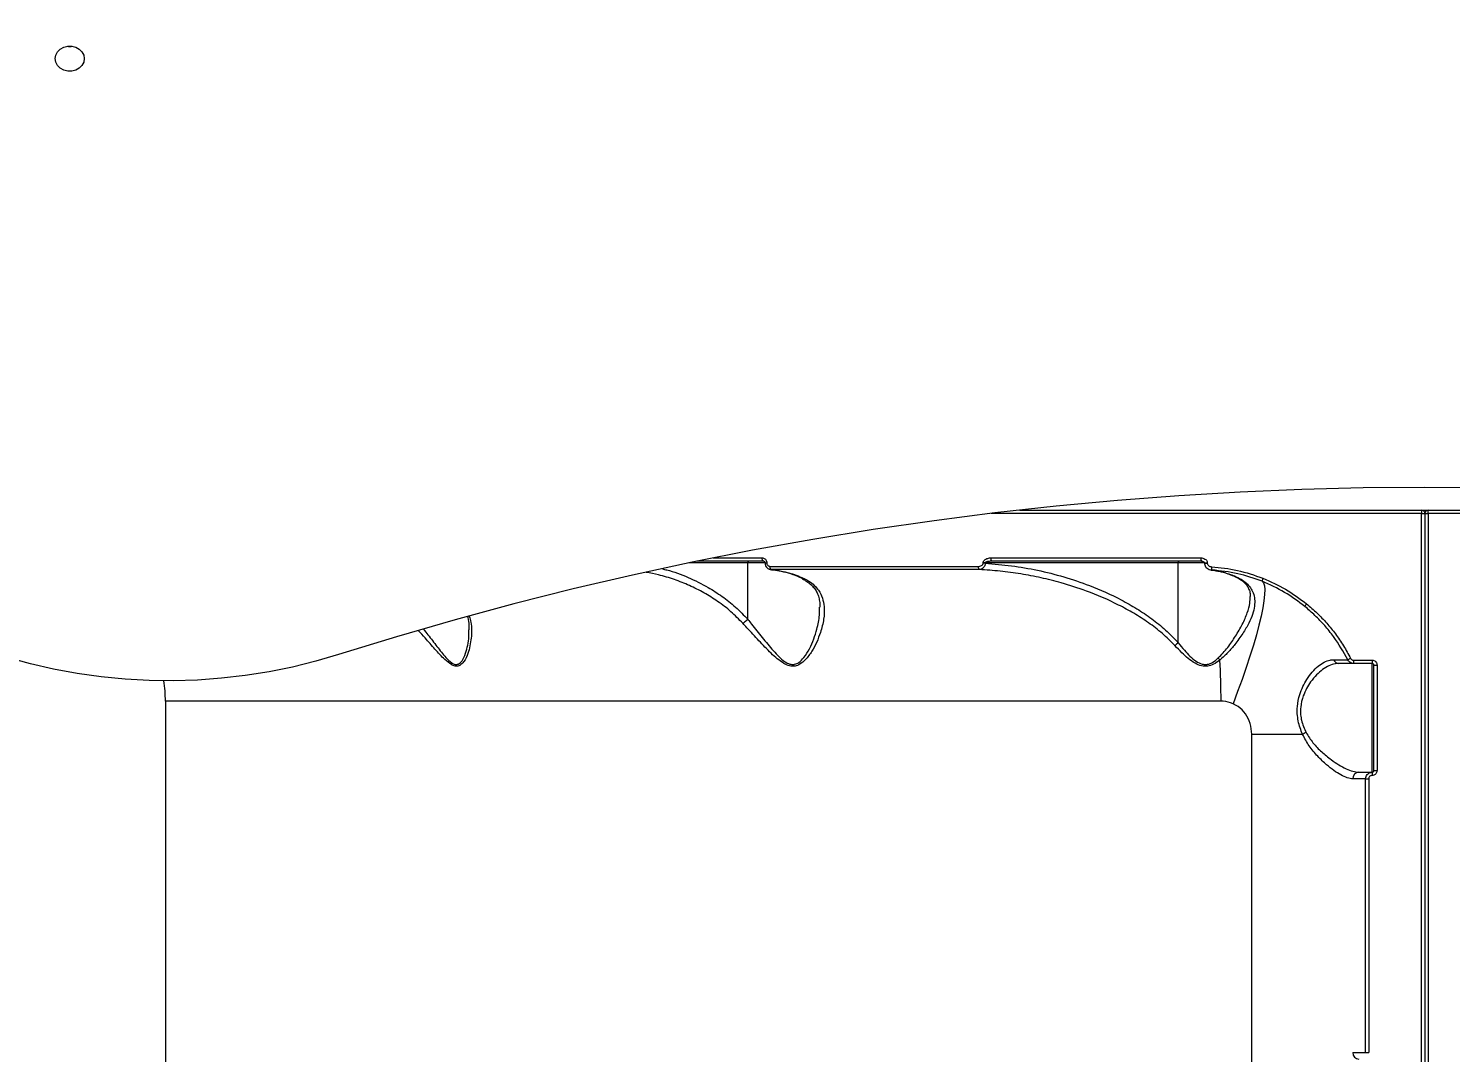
# Model space of a CAD drawing. Header units: millimetres. Extents: x -6796 to 9036, y -6828 to 5710.
# Drawn here: x -3108.1 to -2676.7, y -506.4 to -195.8 of the extents above; entities that cross this region are included whole.
import ezdxf

# ---------------------------------------------------------------- set-up
doc = ezdxf.new("R2010")
doc.units = ezdxf.units.MM
doc.layers.add('DIKOM_РАЗМЕР_ЗОНА', color=7, linetype='Continuous')
doc.layers.add('DIKOM_РАЗМЕР_ОБЪЕКТА', color=7, linetype='Continuous')
doc.styles.add('style1', font='arial.ttf', dxfattribs={"width": 0.8})
doc.dimstyles.new('1-50', dxfattribs={"dimtxt": 300, "dimasz": 200, "dimexe": 100, "dimexo": 0, "dimgap": 100, "dimtad": 1, "dimtxsty": 'style1', "dimcen": 200, "dimclrd": 7, "dimclre": 7, "dimclrt": 7, "dimadec": 1, "dimazin": 2, "dimtfac": 1, "dimtmove": 0, "dimatfit": 2, "dimfxl": 0, "dimlwd": 25, "dimlwe": 18, "dimarcsym": 0})

# ---------------------------------------------------------------- blocks, each defined once
blk = doc.blocks.new('*D11')
at = {"layer": 'Defpoints', "color": 0, "transparency": 16777216}
for p in [(-5295.52, 688.88), (5479.37, 352.85), (5479.37, -5858.19)]:
    blk.add_point(p, dxfattribs=at)
at = {"layer": 'DIKOM_РАЗМЕР_ОБЪЕКТА', "color": 7, "lineweight": 18, "transparency": 16777216}
for p, q in [((-5295.52, 688.88), (-5295.52, -5958.19)), ((5479.37, 352.85), (5479.37, -5958.19))]:
    blk.add_line(p, q, dxfattribs=at)
at = {"layer": 'DIKOM_РАЗМЕР_ОБЪЕКТА', "color": 7, "lineweight": 25, "transparency": 16777216}
blk.add_line((-5095.52, -5858.19), (5279.37, -5858.19), dxfattribs=at)
at = {"layer": 'DIKOM_РАЗМЕР_ОБЪЕКТА', "color": 7, "transparency": 16777216}
for points in [[(-5095.52, -5824.85), (-5095.52, -5891.52), (-5295.52, -5858.19)], [(5279.37, -5824.85), (5279.37, -5891.52), (5479.37, -5858.19)]]:
    blk.add_solid(points, dxfattribs=at)
at = {"layer": 'DIKOM_РАЗМЕР_ОБЪЕКТА', "color": 7, "transparency": 16777216, "insert": (180.34, -5605.01), "char_height": 300, "attachment_point": 5, "style": 'style1'}
blk.add_mtext('10800', dxfattribs=at)
blk = doc.blocks.new('*D14')
at = {"layer": 'Defpoints', "color": 0, "transparency": 16777216}
for p in [(-6795.52, 688.88), (6979.37, 688.88), (6979.37, -6727.83)]:
    blk.add_point(p, dxfattribs=at)
at = {"layer": 'DIKOM_РАЗМЕР_ЗОНА', "color": 7, "lineweight": 18, "transparency": 16777216}
for p, q in [((-6795.52, 688.88), (-6795.52, -6827.83)), ((6979.37, 688.88), (6979.37, -6827.83))]:
    blk.add_line(p, q, dxfattribs=at)
at = {"layer": 'DIKOM_РАЗМЕР_ЗОНА', "color": 7, "lineweight": 25, "transparency": 16777216}
blk.add_line((-6595.52, -6727.83), (6779.37, -6727.83), dxfattribs=at)
at = {"layer": 'DIKOM_РАЗМЕР_ЗОНА', "color": 7, "transparency": 16777216}
for points in [[(-6595.52, -6694.5), (-6595.52, -6761.17), (-6795.52, -6727.83)], [(6779.37, -6694.5), (6779.37, -6761.17), (6979.37, -6727.83)]]:
    blk.add_solid(points, dxfattribs=at)
at = {"layer": 'DIKOM_РАЗМЕР_ЗОНА', "color": 7, "transparency": 16777216, "insert": (26.03, -6474.56), "char_height": 300, "attachment_point": 5, "style": 'style1'}
blk.add_mtext('13800', dxfattribs=at)

msp = doc.modelspace()

# ---------------------------------------------------------------- linework, layer by layer
at = {"color": 7, "linetype": 'Continuous', "lineweight": 15}
for p, q in [((-2685.516, -342.885), (-2816.026, -342.885)), ((-2807.418, -341.885), (-2561.607, -341.885)), ((-2685.516, -826.885), (-2685.516, -342.885)), ((-2685.516, -342.885), (-2684.513, -342.885)), ((-2684.513, -342.885), (-2684.513, -826.885)), ((-2684.513, -342.885), (-2683.511, -342.885)), ((-2683.511, -342.885), (-2683.511, -826.885)), ((-2553, -342.885), (-2683.511, -342.885)), ((-2889.866, -357.885), (-2907.726, -357.885)), ((-2885.056, -357.385), (-2905.306, -357.385)), ((-2900.379, -356.385), (-2885.535, -356.385)), ((-2889.866, -375.045), (-2889.866, -357.885)), ((-2884.66, -357.885), (-2889.866, -357.885)), ((-2884.643, -357.885), (-2884.643, -357.918)), ((-2884.643, -357.885), (-2884.118, -357.885)), ((-2884.643, -357.918), (-2884.118, -357.918)), ((-2884.118, -357.885), (-2884.118, -357.918)), ((-2818.493, -358.007), (-2818.493, -357.885)), ((-2817.855, -357.885), (-2818.493, -357.885)), ((-2817.855, -357.885), (-2817.855, -358.007)), ((-2759.325, -357.885), (-2817.855, -357.885)), ((-2816.127, -356.385), (-2752.488, -356.385)), ((-2752.326, -357.385), (-2815.814, -357.385)), ((-2759.325, -382.133), (-2759.325, -357.885)), ((-2751.351, -357.885), (-2759.325, -357.885)), ((-2751.375, -357.885), (-2751.375, -357.972)), ((-2751.375, -357.885), (-2750.532, -357.885)), ((-2751.375, -357.972), (-2750.532, -357.972)), ((-2750.532, -357.885), (-2750.532, -357.972)), ((-2883.146, -358.945), (-2819.968, -358.945)), ((-2819.669, -359.942), (-2882.708, -359.942)), ((-2817.855, -358.007), (-2818.493, -358.007)), ((-2749.299, -360.061), (-2748.275, -360.225)), ((-2868.115, -371.482), (-2868.113, -371.283)), ((-2706.178, -387.385), (-2700.551, -387.385)), ((-2700.513, -388.385), (-2706.126, -388.385)), ((-2700.513, -421.385), (-2700.513, -388.385)), ((-2700.013, -388.885), (-2699.048, -388.885)), ((-2700.013, -420.885), (-2700.013, -388.885)), ((-2699.048, -388.885), (-2699.048, -420.885)), ((-3066.513, -399.835), (-3066.513, -769.935)), ((-2746.361, -399.835), (-3066.513, -399.835)), ((-2737.015, -759.885), (-2737.015, -409.885)), ((-2737.015, -409.885), (-2721.607, -409.885)), ((-2704.563, -421.385), (-2700.513, -421.385)), ((-2700.013, -420.885), (-2699.048, -420.885)), ((-2702.513, -423.385), (-2706.37, -423.385)), ((-2702.513, -423.385), (-2701.554, -423.385)), ((-2702.513, -506.385), (-2702.513, -423.385)), ((-2701.554, -423.385), (-2701.554, -506.385)), ((-2706.37, -506.385), (-2702.513, -506.385)), ((-2702.513, -506.385), (-2701.554, -506.385))]:
    msp.add_line(p, q, dxfattribs=at)
at = {"color": 7, "linetype": 'Continuous', "lineweight": 15, "flags": 128}
for points in [[(-3099.913, -204.974), (-3099.735, -203.9), (-3099.215, -202.914), (-3098.395, -202.094), (-3097.341, -201.508), (-3096.139, -201.202), (-3094.887, -201.202), (-3093.685, -201.508), (-3092.632, -202.094), (-3091.812, -202.914), (-3091.291, -203.9), (-3091.113, -204.974), (-3091.291, -206.047), (-3091.812, -207.034), (-3092.632, -207.854), (-3093.685, -208.44), (-3094.887, -208.746), (-3096.139, -208.746), (-3097.341, -208.44), (-3098.395, -207.854), (-3099.215, -207.034), (-3099.735, -206.047), (-3099.913, -204.974)], [(-2665.826, -335.178), (-2684.512, -335.02), (-2703.199, -335.178), (-2721.879, -335.652), (-2740.544, -336.442), (-2759.188, -337.548), (-2777.804, -338.968), (-2796.383, -340.704), (-2814.921, -342.753), (-2833.408, -345.115), (-2851.838, -347.79), (-2870.205, -350.776), (-2888.501, -354.072), (-2906.719, -357.676), (-2924.853, -361.589), (-2942.894, -365.807), (-2960.837, -370.33), (-2978.675, -375.155), (-2996.4, -380.281), (-3014.007, -385.706)], [(-2889.703, -357.385), (-2889.735, -357.395), (-2889.765, -357.423), (-2889.794, -357.469), (-2889.818, -357.532), (-2889.838, -357.607), (-2889.853, -357.694), (-2889.862, -357.788), (-2889.866, -357.885)], [(-2885.056, -357.385), (-2885.15, -357.366), (-2885.239, -357.309), (-2885.322, -357.217), (-2885.395, -357.092), (-2885.454, -356.941), (-2885.498, -356.768), (-2885.526, -356.58), (-2885.535, -356.385)], [(-2815.814, -357.385), (-2815.875, -357.366), (-2815.934, -357.309), (-2815.988, -357.217), (-2816.035, -357.092), (-2816.074, -356.941), (-2816.103, -356.768), (-2816.121, -356.58), (-2816.127, -356.385)], [(-2759.163, -357.385), (-2759.194, -357.395), (-2759.225, -357.423), (-2759.253, -357.469), (-2759.277, -357.532), (-2759.297, -357.607), (-2759.312, -357.694), (-2759.322, -357.788), (-2759.325, -357.885)], [(-2882.708, -359.942), (-2882.795, -359.911), (-2882.878, -359.847), (-2882.954, -359.75), (-2883.02, -359.626), (-2883.073, -359.478), (-2883.113, -359.311), (-2883.138, -359.131), (-2883.146, -358.945)], [(-2733.897, -363.491), (-2733.482, -363.969), (-2733.219, -364.808), (-2733.11, -366), (-2733.155, -367.534), (-2733.355, -369.395), (-2733.708, -371.563), (-2734.21, -374.018), (-2734.856, -376.735), (-2735.64, -379.688), (-2736.554, -382.847), (-2737.589, -386.182), (-2738.735, -389.659), (-2739.98, -393.243), (-2741.312, -396.901), (-2742.719, -400.595)], [(-3014.007, -385.706), (-3020.934, -387.742), (-3027.968, -389.483), (-3035.092, -390.925), (-3042.288, -392.065), (-3049.54, -392.899), (-3056.83, -393.427), (-3064.142, -393.645), (-3071.457, -393.555), (-3078.758, -393.156), (-3086.028, -392.45), (-3093.249, -391.437), (-3100.405, -390.12), (-3107.478, -388.503), (-3114.452, -386.589)]]:
    msp.add_lwpolyline(points, dxfattribs=at)
at = {"color": 7, "linetype": 'Continuous', "lineweight": 15}
for centre, radius, start, end in [((-3095.513, -196.213), 5.072, 261.14106, 278.85894), ((-2576.379, -342.645), 109.137, 179.60091, 180.12586), ((-2685.513, -342.885), 1, 0, 90), ((-2683.513, -342.885), 1, 90, 180), ((-2792.647, -342.645), 109.137, 359.87414, 0.39909), ((-2750.822, -356.628), 1.684, 171.69609, 206.69646), ((-2818.828, -359.147), 1.157, 169.94228, 223.42982), ((-2747.283, -359.396), 1.972, 169.92074, 199.25547), ((-2731.522, -363.647), 2.38, 152.91923, 176.24306), ((-2717.808, -372.737), 3.548, 137.18972, 152.55367), ((-2742.219, -383.159), 6.129, 215.67697, 223.23724), ((-2982.313, -399.706), 235.953, 359.96856, 2.99984), ((-2710.559, -386.625), 1.761, 201.13999, 268.16927), ((-2702.939, -395.507), 9.605, 115.4877, 121.17114), ((-2701.311, -387.636), 4.873, 177.05176, 188.84474), ((-2694.027, -387.637), 6.529, 177.79007, 186.57945), ((-3106.513, -399.835), 40, 0, 8.89954), ((-2717.658, -416.24), 7.481, 112.83321, 121.85445), ((-2704.462, -423.293), 1.911, 93.04481, 182.75963), ((-2694.023, -422.133), 6.533, 173.42246, 182.20854), ((-2704.462, -506.477), 1.911, 177.24037, 266.95519)]:
    msp.add_arc(centre, radius, start, end, dxfattribs=at)
for points, knots in [([(-2885.535, -356.385), (-2885.4, -356.397), (-2885.111, -356.423), (-2884.709, -356.636), (-2884.381, -356.975), (-2884.161, -357.404), (-2884.133, -357.725), (-2884.118, -357.885)], [0, 0, 0, 0, 0.1890311, 0.4044887, 0.6068078, 0.8033272, 1, 1, 1, 1]), ([(-2885.028, -357.403), (-2884.979, -357.406), (-2884.894, -357.41), (-2884.769, -357.516), (-2884.688, -357.647), (-2884.649, -357.779), (-2884.639, -357.898), (-2884.65, -357.967), (-2884.654, -357.996)], [0, 0, 0, 0, 0.3052562, 0.5392222, 0.6957935, 0.8158296, 0.9217069, 1, 1, 1, 1]), ([(-2884.63, -357.918), (-2884.634, -357.962), (-2884.658, -358.249), (-2884.493, -358.782), (-2884.078, -359.411), (-2883.446, -359.815), (-2882.932, -359.99), (-2882.678, -359.943), (-2882.673, -359.942)], [0, 0, 0, 0, 0.0419761, 0.2717895, 0.5072977, 0.748593, 0.9944137, 1, 1, 1, 1]), ([(-2884.118, -357.918), (-2884.109, -358.027), (-2884.089, -358.244), (-2883.939, -358.537), (-2883.715, -358.77), (-2883.438, -358.919), (-2883.239, -358.937), (-2883.146, -358.945)], [0, 0, 0, 0, 0.1951197, 0.3901078, 0.5933383, 0.8111068, 1, 1, 1, 1]), ([(-2818.493, -357.885), (-2818.484, -357.787), (-2818.464, -357.568), (-2818.276, -357.218), (-2817.918, -356.87), (-2817.246, -356.515), (-2816.61, -356.392), (-2816.18, -356.386), (-2816.127, -356.385)], [0, 0, 0, 0, 0.0928037, 0.206153, 0.369294, 0.5724131, 0.9471625, 1, 1, 1, 1]), ([(-2815.814, -357.385), (-2816.18, -357.397), (-2816.705, -357.413), (-2817.329, -357.54), (-2817.637, -357.648), (-2817.795, -357.753), (-2817.845, -357.83), (-2817.854, -357.865), (-2817.855, -357.882), (-2817.855, -357.885)], [0, 0, 0, 0, 0.5028397, 0.7219622, 0.8722113, 0.951478, 0.9757642, 0.9961785, 1, 1, 1, 1]), ([(-2752.488, -356.385), (-2752.284, -356.399), (-2751.841, -356.431), (-2751.249, -356.685), (-2750.822, -357.061), (-2750.578, -357.467), (-2750.548, -357.746), (-2750.532, -357.885)], [0, 0, 0, 0, 0.2267413, 0.4919406, 0.6959405, 0.8477136, 1, 1, 1, 1]), ([(-2752.325, -357.388), (-2752.314, -357.387), (-2752.118, -357.373), (-2751.812, -357.452), (-2751.516, -357.632), (-2751.404, -357.773), (-2751.376, -357.855), (-2751.375, -357.899), (-2751.379, -357.919), (-2751.381, -357.926)], [0, 0, 0, 0, 0.0278329, 0.4987124, 0.7632907, 0.8961709, 0.9488084, 0.9813231, 1, 1, 1, 1]), ([(-2751.356, -357.972), (-2751.349, -358.147), (-2751.332, -358.531), (-2751.044, -359.073), (-2750.58, -359.558), (-2749.925, -359.916), (-2749.356, -360.053), (-2749.028, -360.051), (-2748.977, -360.051)], [0, 0, 0, 0, 0.148757, 0.3249666, 0.5085308, 0.7183909, 0.9564065, 1, 1, 1, 1]), ([(-2750.532, -357.972), (-2750.528, -358.037), (-2750.515, -358.2), (-2750.391, -358.466), (-2750.125, -358.751), (-2749.719, -358.978), (-2749.39, -359.027), (-2749.224, -359.051)], [0, 0, 0, 0, 0.1034034, 0.262459, 0.4611909, 0.7282708, 1, 1, 1, 1]), ([(-2891.369, -376.228), (-2892.557, -375.022), (-2894.948, -372.595), (-2898.944, -369.545), (-2903.155, -366.905), (-2907.543, -364.702), (-2912.164, -362.891), (-2916.55, -361.554), (-2919.438, -361.017), (-2920.675, -360.787)], [0, 0, 0, 0, 0.148648, 0.2991251, 0.4434134, 0.5897732, 0.7361582, 0.8869956, 1, 1, 1, 1]), ([(-2915.789, -359.745), (-2915.34, -359.841), (-2912.675, -360.411), (-2907.981, -362.217), (-2902.379, -364.929), (-2897.592, -368.031), (-2893.516, -371.231), (-2891.083, -373.776), (-2889.867, -375.049)], [0, 0, 0, 0, 0.04568, 0.2708556, 0.4951927, 0.6591679, 0.8296122, 1, 1, 1, 1]), ([(-2882.825, -359.95), (-2882.742, -359.954), (-2881.705, -359.995), (-2879.723, -360.365), (-2876.915, -361.106), (-2874.751, -361.89), (-2873.557, -362.513), (-2873.255, -362.671)], [0, 0, 0, 0, 0.0255689, 0.3177075, 0.6098535, 0.9011846, 1, 1, 1, 1]), ([(-2882.708, -359.942), (-2881.121, -360.161), (-2878.01, -360.59), (-2874.7, -361.777), (-2872.984, -362.574), (-2872.711, -362.701)], [0, 0, 0, 0, 0.4665272, 0.9150084, 1, 1, 1, 1]), ([(-2819.968, -358.945), (-2819.691, -358.921), (-2819.293, -358.887), (-2818.845, -358.643), (-2818.627, -358.429), (-2818.511, -358.208), (-2818.499, -358.069), (-2818.493, -358.007)], [0, 0, 0, 0, 0.4370966, 0.628855, 0.7909402, 0.9060702, 1, 1, 1, 1]), ([(-2817.855, -358.007), (-2817.865, -358.131), (-2817.886, -358.402), (-2818.029, -358.836), (-2818.294, -359.275), (-2818.743, -359.69), (-2819.229, -359.905), (-2819.566, -359.934), (-2819.669, -359.942)], [0, 0, 0, 0, 0.1132718, 0.247087, 0.4203724, 0.6073797, 0.880134, 1, 1, 1, 1]), ([(-2760.325, -382.981), (-2761.576, -381.728), (-2764.092, -379.207), (-2768.33, -376.004), (-2772.777, -373.137), (-2778.992, -369.756), (-2786.347, -366.603), (-2794.264, -364.048), (-2800.913, -362.375), (-2807.093, -361.196), (-2813.349, -360.337), (-2817.562, -360.074), (-2819.669, -359.942)], [0, 0, 0, 0, 0.0803, 0.1615654, 0.2421397, 0.3227397, 0.486604, 0.6103971, 0.7072093, 0.8040246, 0.9020135, 1, 1, 1, 1]), ([(-2817.855, -358.007), (-2815.197, -358.221), (-2809.88, -358.648), (-2801.93, -360.06), (-2794.033, -362.035), (-2785.496, -364.914), (-2778.1, -368.222), (-2771.863, -371.761), (-2767.372, -374.791), (-2763.102, -378.173), (-2760.59, -380.814), (-2759.328, -382.141)], [0, 0, 0, 0, 0.1245785, 0.2491565, 0.3764189, 0.5036651, 0.6677216, 0.7510874, 0.8344269, 0.9167827, 1, 1, 1, 1]), ([(-2749.224, -359.051), (-2746.597, -359.324), (-2741.276, -359.876), (-2736.207, -361.66), (-2733.641, -362.564)], [0, 0, 0, 0, 0.4937959, 1, 1, 1, 1]), ([(-2733.897, -363.491), (-2736.344, -362.625), (-2741.301, -360.87), (-2746.508, -360.323), (-2749.144, -360.046)], [0, 0, 0, 0, 0.4937418, 1, 1, 1, 1]), ([(-2749.144, -360.046), (-2747.984, -360.233), (-2745.652, -360.609), (-2743.392, -361.449), (-2742.256, -361.871)], [0, 0, 0, 0, 0.4973259, 1, 1, 1, 1]), ([(-2748.275, -360.225), (-2747.864, -360.286), (-2746.519, -360.483), (-2744.617, -361.017), (-2743.158, -361.619), (-2742.6, -361.849)], [0, 0, 0, 0, 0.2137951, 0.6991189, 1, 1, 1, 1]), ([(-2742.256, -361.871), (-2741.571, -362.189), (-2740.199, -362.825), (-2738.591, -364.031), (-2737.358, -365.416), (-2736.504, -367.044), (-2736.095, -368.896), (-2736.154, -371.066), (-2736.742, -373.486), (-2737.929, -376.283), (-2739.707, -379.348), (-2741.905, -382.34), (-2744.196, -385.087), (-2745.855, -386.601), (-2746.684, -387.357)], [0, 0, 0, 0, 0.0677685, 0.1355684, 0.2063197, 0.2771056, 0.35689, 0.436716, 0.5289558, 0.6212418, 0.7291449, 0.837083, 0.918591, 1, 1, 1, 1]), ([(-2742.601, -361.813), (-2742.144, -362.018), (-2741.201, -362.44), (-2740.05, -363.19), (-2739.079, -364.024), (-2738.349, -364.926), (-2737.822, -365.959), (-2737.517, -366.996), (-2737.502, -367.777), (-2737.495, -368.095)], [0, 0, 0, 0, 0.1271629, 0.2618748, 0.4035698, 0.5495044, 0.7048924, 0.8797686, 1, 1, 1, 1]), ([(-2742.577, -361.801), (-2742.556, -361.815), (-2742.477, -361.869), (-2742.361, -361.872), (-2742.272, -361.871), (-2742.256, -361.871)], [0, 0, 0, 0, 0.2276068, 0.858362, 1, 1, 1, 1]), ([(-2872.711, -362.701), (-2872.245, -362.945), (-2871.108, -363.54), (-2869.644, -364.701), (-2868.206, -366.37), (-2867.172, -368.51), (-2866.593, -371.437), (-2866.751, -374.973), (-2867.668, -378.611), (-2868.925, -381.913), (-2870.393, -384.739), (-2872.12, -387.051), (-2873.874, -388.61), (-2875.541, -389.297), (-2877.278, -389.225), (-2879.131, -388.371), (-2880.984, -387.002), (-2883.489, -384.683), (-2886.552, -381.511), (-2889.363, -378.413), (-2890.958, -376.676), (-2891.369, -376.228)], [0, 0, 0, 0, 0.0311455, 0.0759172, 0.1207184, 0.1829877, 0.2453509, 0.3313866, 0.417555, 0.4778058, 0.5381663, 0.5981134, 0.6384097, 0.6671005, 0.6962092, 0.7286741, 0.7672502, 0.8059914, 0.8885894, 0.971253, 1, 1, 1, 1]), ([(-2873.369, -362.759), (-2873.276, -362.801), (-2872.639, -363.09), (-2871.661, -363.732), (-2870.462, -364.684), (-2869.515, -365.763), (-2868.814, -366.938), (-2868.338, -368.355), (-2868.04, -369.814), (-2868.02, -370.837), (-2868.01, -371.303)], [0, 0, 0, 0, 0.0226501, 0.1554141, 0.2918327, 0.4318038, 0.575808, 0.7272775, 0.8756542, 1, 1, 1, 1]), ([(-2872.711, -362.701), (-2872.731, -362.704), (-2872.892, -362.731), (-2873.087, -362.739), (-2873.21, -362.645), (-2873.231, -362.629)], [0, 0, 0, 0, 0.1051342, 0.8488448, 1, 1, 1, 1]), ([(-2720.956, -371.102), (-2722.947, -369.603), (-2726.976, -366.569), (-2731.572, -364.525), (-2733.897, -363.491)], [0, 0, 0, 0, 0.4941621, 1, 1, 1, 1]), ([(-2733.641, -362.564), (-2731.319, -363.592), (-2726.62, -365.671), (-2722.496, -368.762), (-2720.41, -370.326)], [0, 0, 0, 0, 0.4941728, 1, 1, 1, 1]), ([(-2747.197, -386.733), (-2746.209, -385.676), (-2744.23, -383.56), (-2741.87, -380.04), (-2739.801, -376.527), (-2738.363, -373.162), (-2737.555, -370.33), (-2737.544, -368.753), (-2737.539, -368.085)], [0, 0, 0, 0, 0.1724785, 0.3452797, 0.531574, 0.7177592, 0.8803384, 1, 1, 1, 1]), ([(-2720.41, -370.326), (-2719.338, -371.24), (-2717.194, -373.067), (-2714.277, -376.134), (-2711.585, -379.448), (-2709.139, -383.006), (-2707.761, -385.56), (-2707.072, -386.837)], [0, 0, 0, 0, 0.197831, 0.3955012, 0.5931691, 0.7965818, 1, 1, 1, 1]), ([(-2974.35, -374.07), (-2974.183, -374.673), (-2973.594, -376.803), (-2973.631, -380.701), (-2974.452, -384.799), (-2975.752, -387.664), (-2976.83, -388.8), (-2977.744, -389.226), (-2978.609, -389.308), (-2980.09, -388.689), (-2982.147, -386.919), (-2984.759, -384.096), (-2987.359, -381.059), (-2989.106, -379.197), (-2989.789, -378.469)], [0, 0, 0, 0, 0.0623962, 0.2201206, 0.3777299, 0.4710452, 0.5328125, 0.5457346, 0.5879192, 0.6298269, 0.7027178, 0.8149661, 0.9276122, 1, 1, 1, 1]), ([(-2974.849, -374.212), (-2974.824, -374.306), (-2974.604, -375.145), (-2974.455, -376.468), (-2974.463, -377.707), (-2974.466, -378.16)], [0, 0, 0, 0, 0.0743162, 0.6614759, 1, 1, 1, 1]), ([(-2889.867, -375.049), (-2890.029, -375.203), (-2890.353, -375.511), (-2890.832, -375.886), (-2891.167, -376.112), (-2891.322, -376.201), (-2891.369, -376.228)], [0, 0, 0, 0, 0.3252438, 0.6505842, 0.8925495, 1, 1, 1, 1]), ([(-2889.867, -375.049), (-2889.866, -375.048), (-2889.866, -375.048), (-2889.866, -375.046), (-2889.866, -375.046), (-2889.866, -375.045)], [0, 0, 0, 0, 0.3203714, 0.6768016, 1, 1, 1, 1]), ([(-2889.866, -375.045), (-2889.491, -375.516), (-2888.049, -377.334), (-2885.521, -380.573), (-2882.771, -383.892), (-2880.527, -386.337), (-2878.883, -387.771), (-2877.294, -388.647), (-2876.223, -388.745), (-2875.283, -388.587), (-2874.149, -388.029), (-2872.606, -386.37), (-2871.092, -383.943), (-2869.829, -380.984), (-2868.79, -377.543), (-2868.062, -374.328), (-2868.101, -372.234), (-2868.115, -371.482)], [0, 0, 0, 0, 0.0410603, 0.1582877, 0.2754236, 0.3287897, 0.3818868, 0.4245569, 0.455803, 0.4619681, 0.4993769, 0.5538737, 0.6383774, 0.7234478, 0.8083968, 0.9311805, 1, 1, 1, 1]), ([(-2707.91, -387.289), (-2709.271, -384.881), (-2711.333, -381.233), (-2714.88, -376.888), (-2717.778, -373.815), (-2719.907, -371.998), (-2720.956, -371.102)], [0, 0, 0, 0, 0.3951683, 0.5986709, 0.8021691, 1, 1, 1, 1]), ([(-2988.228, -378.024), (-2987.773, -378.581), (-2986.359, -380.314), (-2984.178, -383.276), (-2981.828, -386.222), (-2979.973, -388.11), (-2978.633, -388.779), (-2977.959, -388.709), (-2977.566, -388.536), (-2977.037, -388.243), (-2976.079, -387.015), (-2975.008, -384.007), (-2974.354, -380.857), (-2974.495, -378.681), (-2974.528, -378.172)], [0, 0, 0, 0, 0.0671918, 0.2088476, 0.3499862, 0.4379533, 0.4865986, 0.5342893, 0.5349296, 0.5499285, 0.6235093, 0.7389225, 0.9388924, 1, 1, 1, 1]), ([(-2759.328, -382.141), (-2759.489, -382.292), (-2759.782, -382.566), (-2760.129, -382.839), (-2760.295, -382.959), (-2760.325, -382.981)], [0, 0, 0, 0, 0.4994004, 0.9072483, 1, 1, 1, 1]), ([(-2746.684, -387.357), (-2747.322, -387.832), (-2748.434, -388.659), (-2750.382, -389.304), (-2752.353, -389.211), (-2754.394, -388.323), (-2756.374, -386.9), (-2758.379, -385.052), (-2759.642, -383.708), (-2760.325, -382.981)], [0, 0, 0, 0, 0.1507724, 0.2625227, 0.375806, 0.5043411, 0.659833, 0.8160121, 1, 1, 1, 1]), ([(-2759.328, -382.141), (-2759.327, -382.141), (-2759.326, -382.139), (-2759.325, -382.136), (-2759.325, -382.134), (-2759.325, -382.133)], [0, 0, 0, 0, 0.2880112, 0.6725886, 1, 1, 1, 1]), ([(-2759.325, -382.133), (-2758.715, -382.896), (-2757.6, -384.292), (-2755.826, -386.23), (-2754.078, -387.72), (-2752.358, -388.615), (-2751.146, -388.744), (-2750.062, -388.613), (-2748.713, -388.081), (-2747.756, -387.23), (-2747.197, -386.733)], [0, 0, 0, 0, 0.1920681, 0.3511872, 0.5094923, 0.6344462, 0.7186499, 0.7420949, 0.8495971, 1, 1, 1, 1]), ([(-2721.607, -409.885), (-2721.879, -409.234), (-2722.422, -407.932), (-2722.985, -405.831), (-2723.268, -403.661), (-2723.242, -400.917), (-2722.637, -398.07), (-2721.557, -395.362), (-2720.268, -393.03), (-2718.708, -390.922), (-2716.922, -389.155), (-2715.102, -387.938), (-2713.515, -387.335), (-2712.564, -387.281), (-2712.201, -387.26)], [0, 0, 0, 0, 0.0610594, 0.1220448, 0.1836232, 0.2451896, 0.3548568, 0.4369236, 0.519097, 0.622818, 0.7265988, 0.831088, 0.9355781, 1, 1, 1, 1]), ([(-2712.201, -387.26), (-2711.333, -387.265), (-2709.571, -387.276), (-2708.335, -387.284), (-2707.939, -387.288), (-2707.916, -387.289), (-2707.91, -387.289)], [0, 0, 0, 0, 0.3414997, 0.6929979, 0.918012, 1, 1, 1, 1]), ([(-2706.126, -388.385), (-2706.186, -388.383), (-2706.47, -388.376), (-2706.968, -388.238), (-2707.546, -387.861), (-2707.789, -387.48), (-2707.91, -387.289)], [0, 0, 0, 0, 0.0819172, 0.3880102, 0.6939586, 1, 1, 1, 1]), ([(-2707.072, -386.837), (-2707.011, -386.932), (-2706.889, -387.123), (-2706.6, -387.311), (-2706.35, -387.38), (-2706.208, -387.384), (-2706.178, -387.385)], [0, 0, 0, 0, 0.3055868, 0.611499, 0.9178799, 1, 1, 1, 1]), ([(-2700.551, -387.385), (-2700.44, -387.392), (-2700.161, -387.411), (-2699.738, -387.591), (-2699.357, -387.93), (-2699.097, -388.379), (-2699.064, -388.717), (-2699.048, -388.885)], [0, 0, 0, 0, 0.1418214, 0.356673, 0.5713592, 0.7857116, 1, 1, 1, 1]), ([(-2710.615, -388.385), (-2710.995, -388.407), (-2711.984, -388.463), (-2713.644, -389.026), (-2715.545, -390.162), (-2717.425, -391.811), (-2719.064, -393.762), (-2720.433, -395.936), (-2721.584, -398.433), (-2722.231, -401.032), (-2722.297, -403.476), (-2722.126, -404.816), (-2721.832, -406.175), (-2721.417, -407.556), (-2720.849, -408.743), (-2720.561, -409.345)], [0, 0, 0, 0, 0.0653872, 0.1703676, 0.2779412, 0.381809, 0.4884118, 0.5695632, 0.6527946, 0.7604197, 0.8151638, 0.8718835, 0.8800464, 0.9391993, 1, 1, 1, 1]), ([(-2706.126, -388.385), (-2706.213, -388.385), (-2706.398, -388.385), (-2707.856, -388.385), (-2709.687, -388.385), (-2710.615, -388.385)], [0, 0, 0, 0, 0.3069735, 0.6484679, 1, 1, 1, 1]), ([(-2700.013, -388.885), (-2700.019, -388.829), (-2700.03, -388.716), (-2700.116, -388.567), (-2700.243, -388.454), (-2700.383, -388.394), (-2700.476, -388.388), (-2700.513, -388.385)], [0, 0, 0, 0, 0.2138913, 0.4282159, 0.6429459, 0.858085, 1, 1, 1, 1]), ([(-2742.719, -400.595), (-2743.699, -400.266), (-2744.783, -399.904), (-2746.025, -399.839), (-2746.246, -399.836), (-2746.361, -399.835)], [0, 0, 0, 0, 0.8217828, 0.9078694, 1, 1, 1, 1]), ([(-2737.015, -409.885), (-2737.112, -408.772), (-2737.304, -406.566), (-2738.82, -403.616), (-2740.745, -401.61), (-2742.199, -400.862), (-2742.719, -400.595)], [0, 0, 0, 0, 0.2885652, 0.5716292, 0.8470327, 1, 1, 1, 1]), ([(-2720.561, -409.345), (-2719.898, -410.411), (-2718.513, -412.638), (-2715.794, -415.309), (-2713.125, -417.5), (-2710.621, -419.18), (-2708.412, -420.376), (-2706.329, -421.21), (-2705.157, -421.326), (-2704.563, -421.385)], [0, 0, 0, 0, 0.1463779, 0.3054994, 0.4689927, 0.6008971, 0.7350967, 0.8657029, 1, 1, 1, 1]), ([(-2706.37, -423.385), (-2706.916, -423.324), (-2708.025, -423.198), (-2709.998, -422.276), (-2712.126, -420.922), (-2714.497, -419.052), (-2717.061, -416.58), (-2719.669, -413.563), (-2720.979, -411.077), (-2721.607, -409.885)], [0, 0, 0, 0, 0.1295408, 0.2635077, 0.3938361, 0.5268977, 0.6860435, 0.8495359, 1, 1, 1, 1]), ([(-2702.513, -423.385), (-2702.503, -423.238), (-2702.479, -422.867), (-2702.24, -422.305), (-2701.788, -421.797), (-2701.188, -421.452), (-2700.738, -421.407), (-2700.513, -421.385)], [0, 0, 0, 0, 0.1407071, 0.3554537, 0.5702532, 0.7851087, 1, 1, 1, 1]), ([(-2700.551, -422.385), (-2700.664, -422.396), (-2700.889, -422.418), (-2701.19, -422.591), (-2701.417, -422.845), (-2701.537, -423.126), (-2701.549, -423.312), (-2701.554, -423.385)], [0, 0, 0, 0, 0.2152037, 0.4301645, 0.6450299, 0.8594951, 1, 1, 1, 1]), ([(-2699.048, -420.885), (-2699.055, -420.995), (-2699.073, -421.274), (-2699.253, -421.696), (-2699.593, -422.077), (-2700.044, -422.335), (-2700.382, -422.369), (-2700.551, -422.385)], [0, 0, 0, 0, 0.1406016, 0.3550929, 0.5698847, 0.784917, 1, 1, 1, 1]), ([(-2700.513, -421.385), (-2700.457, -421.38), (-2700.344, -421.369), (-2700.195, -421.282), (-2700.081, -421.155), (-2700.022, -421.015), (-2700.015, -420.922), (-2700.013, -420.885)], [0, 0, 0, 0, 0.2153261, 0.4304962, 0.6453842, 0.8595963, 1, 1, 1, 1])]:
    msp.add_open_spline(points, degree=3, knots=knots, dxfattribs=at)

# ---------------------------------------------------------------- dimensions: what is measured, and where the dimension line sits
at = {"layer": 'DIKOM_РАЗМЕР_ЗОНА', "color": 3}
dim = msp.add_linear_dim(base=(6979.369, -6727.833), p1=(-6795.523, 688.881), p2=(6979.369, 688.881), text='13800', dimstyle='1-50', dxfattribs=at)
dim.commit()
dim.dimension.update_dxf_attribs({"geometry": '*D14', "text_midpoint": (26.027, -6727.833), "dimtype": 160})
at = {"layer": 'DIKOM_РАЗМЕР_ОБЪЕКТА', "color": 3}
dim = msp.add_linear_dim(base=(5479.369, -5858.185), p1=(-5295.523, 688.88), p2=(5479.369, 352.849), text='10800', dimstyle='1-50', dxfattribs=at)
dim.commit()
dim.dimension.update_dxf_attribs({"geometry": '*D11', "text_midpoint": (180.342, -5858.185), "dimtype": 160})

doc.saveas('drawing.dxf')
